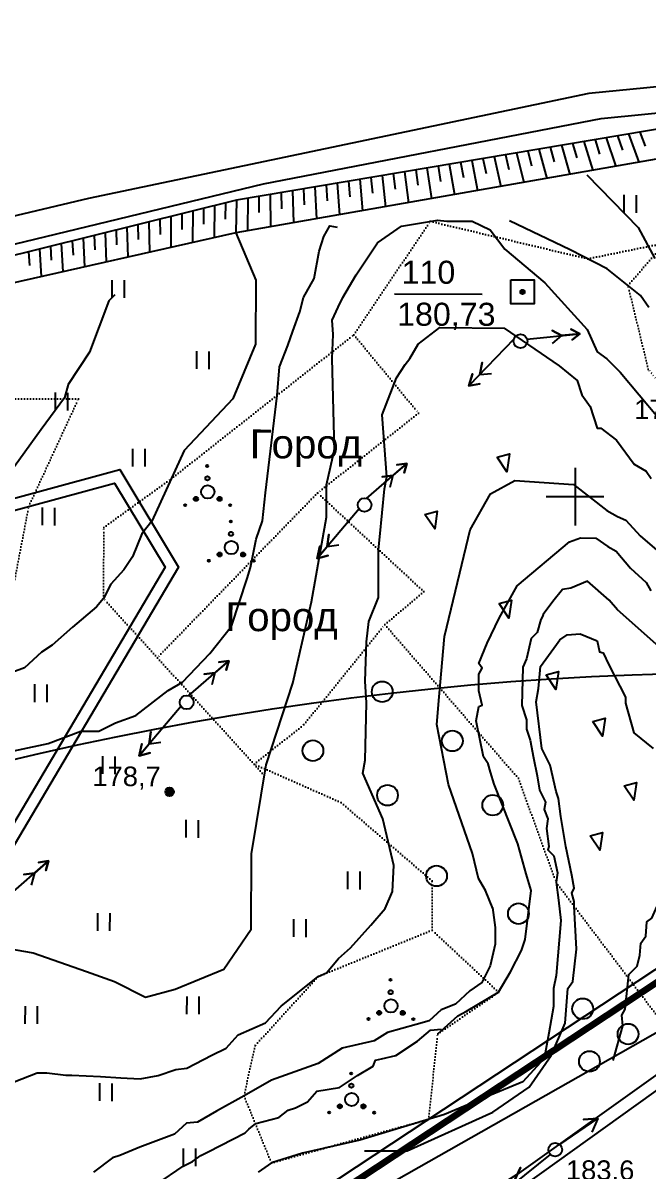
# Model space of a CAD drawing. Header units: millimetres. Extents: x 6127 to 9314, y 4730 to 7085.
# Drawn here: x 6904.1 to 7012.7, y 6482.9 to 6682.2 of the extents above; entities that cross this region are included whole.
import ezdxf

# ---------------------------------------------------------------- set-up
doc = ezdxf.new("R2010")
doc.units = ezdxf.units.MM
doc.header["$LTSCALE"] = 0.7
doc.linetypes.add('ACAD_ISO07W100', pattern=[3, 0, -3])
for name, color, linetype in [('відм', 14, 'Continuous'), ('горизонталі', 22, 'Continuous'), ('горный отвод', 7, 'Continuous'), ('дерево', 7, 'Continuous'), ('кущ', 7, 'Continuous'), ('Откос', 7, 'Continuous'), ('чорн', 255, 'Continuous')]:
    doc.layers.add(name, color=color, linetype=linetype)
doc.styles.get("Standard").update_dxf_attribs({"font": 'arial.ttf'})

msp = doc.modelspace()

# ---------------------------------------------------------------- hatches: boundary and pattern name
at = {"layer": 'відм', "ltscale": 0.2}
h = msp.add_hatch(color=32, dxfattribs=at)
h.dxf.hatch_style = 1
h.paths.add_polyline_path([(6930.31, 6548.72, 1), (6928.84, 6548.72, 1)])
at = {"layer": 'кущ', "ltscale": 0.2}
h = msp.add_hatch(color=256, dxfattribs=at)
h.dxf.hatch_style = 1
h.paths.add_polyline_path([(6936.16, 6602.8), (6936.15, 6603.53, -0.133506), (6936.33, 6603.48, -0.764437)])
h.paths.add_polyline_path([(6936.16, 6602.8, -0.133506), (6935.98, 6602.85, -0.764437), (6936.15, 6603.53)])
h.paths.add_polyline_path([(6936.11, 6605.48, -0.133506), (6936.2, 6605.46, -0.764437), (6936.11, 6605.12)])
h.paths.add_polyline_path([(6936.11, 6605.48), (6936.11, 6605.12, -0.133506), (6936.02, 6605.14, -0.764437)])
h = msp.add_hatch(color=256, dxfattribs=at)
h.dxf.hatch_style = 1
h.paths.add_polyline_path([(6934.46, 6599.77), (6933.84, 6599.4, -0.133506), (6933.79, 6599.58, -0.764437)])
h.paths.add_polyline_path([(6934.46, 6599.77, -0.133506), (6934.51, 6599.58, -0.764437), (6933.84, 6599.4)])
h.paths.add_polyline_path([(6932.15, 6598.41, -0.133506), (6932.12, 6598.5, -0.764437), (6932.46, 6598.59)])
h.paths.add_polyline_path([(6932.15, 6598.41), (6932.46, 6598.59, -0.133506), (6932.49, 6598.5, -0.764437)])
h = msp.add_hatch(color=256, dxfattribs=at)
h.dxf.hatch_style = 1
h.paths.add_polyline_path([(6937.94, 6599.76), (6938.56, 6599.4, 0.133506), (6938.61, 6599.58, 0.764437)])
h.paths.add_polyline_path([(6937.94, 6599.76, 0.133506), (6937.89, 6599.58, 0.764437), (6938.56, 6599.4)])
h.paths.add_polyline_path([(6940.25, 6598.4, 0.133506), (6940.28, 6598.49, 0.764437), (6939.94, 6598.59)])
h.paths.add_polyline_path([(6940.25, 6598.4), (6939.94, 6598.59, 0.133506), (6939.91, 6598.49, 0.764437)])
h = msp.add_hatch(color=256, dxfattribs=at)
h.dxf.hatch_style = 1
h.paths.add_polyline_path([(6940.26, 6593.15), (6940.24, 6593.87, -0.133506), (6940.43, 6593.83, -0.764437)])
h.paths.add_polyline_path([(6940.26, 6593.15, -0.133506), (6940.07, 6593.19, -0.764437), (6940.24, 6593.87)])
h.paths.add_polyline_path([(6940.2, 6595.83, -0.133506), (6940.29, 6595.81, -0.764437), (6940.21, 6595.47)])
h.paths.add_polyline_path([(6940.2, 6595.83), (6940.21, 6595.47, -0.133506), (6940.12, 6595.49, -0.764437)])
h = msp.add_hatch(color=256, dxfattribs=at)
h.dxf.hatch_style = 1
h.paths.add_polyline_path([(6938.56, 6590.11), (6937.93, 6589.75, -0.133506), (6937.88, 6589.93, -0.764437)])
h.paths.add_polyline_path([(6938.56, 6590.11, -0.133506), (6938.61, 6589.93, -0.764437), (6937.93, 6589.75)])
h.paths.add_polyline_path([(6936.24, 6588.76, -0.133506), (6936.22, 6588.85, -0.764437), (6936.56, 6588.94)])
h.paths.add_polyline_path([(6936.24, 6588.76), (6936.56, 6588.94, -0.133506), (6936.58, 6588.85, -0.764437)])
h = msp.add_hatch(color=256, dxfattribs=at)
h.dxf.hatch_style = 1
h.paths.add_polyline_path([(6942.04, 6590.11), (6942.66, 6589.74, 0.133506), (6942.71, 6589.92, 0.764437)])
h.paths.add_polyline_path([(6942.04, 6590.11, 0.133506), (6941.99, 6589.93, 0.764437), (6942.66, 6589.74)])
h.paths.add_polyline_path([(6944.35, 6588.75, 0.133506), (6944.37, 6588.84, 0.764437), (6944.04, 6588.93)])
h.paths.add_polyline_path([(6944.35, 6588.75), (6944.04, 6588.93, 0.133506), (6944.01, 6588.84, 0.764437)])
h = msp.add_hatch(color=256, dxfattribs=at)
h.dxf.hatch_style = 1
h.paths.add_polyline_path([(6967.98, 6513.58), (6967.96, 6514.3, -0.133506), (6968.15, 6514.25, -0.764437)])
h.paths.add_polyline_path([(6967.98, 6513.58, -0.133506), (6967.8, 6513.62, -0.764437), (6967.96, 6514.3)])
h.paths.add_polyline_path([(6967.92, 6516.26, -0.133506), (6968.02, 6516.23, -0.764437), (6967.93, 6515.9)])
h.paths.add_polyline_path([(6967.92, 6516.26), (6967.93, 6515.9, -0.133506), (6967.84, 6515.92, -0.764437)])
h = msp.add_hatch(color=256, dxfattribs=at)
h.dxf.hatch_style = 1
h.paths.add_polyline_path([(6966.28, 6510.54), (6965.66, 6510.18, -0.133506), (6965.61, 6510.36, -0.764437)])
h.paths.add_polyline_path([(6966.28, 6510.54, -0.133506), (6966.33, 6510.36, -0.764437), (6965.66, 6510.18)])
h.paths.add_polyline_path([(6963.97, 6509.19, -0.133506), (6963.94, 6509.28, -0.764437), (6964.28, 6509.37)])
h.paths.add_polyline_path([(6963.97, 6509.19), (6964.28, 6509.37, -0.133506), (6964.3, 6509.28, -0.764437)])
h = msp.add_hatch(color=256, dxfattribs=at)
h.dxf.hatch_style = 1
h.paths.add_polyline_path([(6969.76, 6510.54), (6970.38, 6510.17, 0.133506), (6970.43, 6510.35, 0.764437)])
h.paths.add_polyline_path([(6969.76, 6510.54, 0.133506), (6969.71, 6510.35, 0.764437), (6970.38, 6510.17)])
h.paths.add_polyline_path([(6972.07, 6509.18, 0.133506), (6972.1, 6509.27, 0.764437), (6971.76, 6509.36)])
h.paths.add_polyline_path([(6972.07, 6509.18), (6971.76, 6509.36, 0.133506), (6971.73, 6509.27, 0.764437)])
h = msp.add_hatch(color=256, dxfattribs=at)
h.dxf.hatch_style = 1
h.paths.add_polyline_path([(6961.15, 6497.33), (6961.14, 6498.06, -0.133506), (6961.32, 6498.01, -0.764437)])
h.paths.add_polyline_path([(6961.15, 6497.33, -0.133506), (6960.97, 6497.38, -0.764437), (6961.14, 6498.06)])
h.paths.add_polyline_path([(6961.1, 6500.02, -0.133506), (6961.19, 6499.99, -0.764437), (6961.1, 6499.65)])
h.paths.add_polyline_path([(6961.1, 6500.02), (6961.1, 6499.65, -0.133506), (6961.01, 6499.68, -0.764437)])
h = msp.add_hatch(color=256, dxfattribs=at)
h.dxf.hatch_style = 1
h.paths.add_polyline_path([(6959.45, 6494.3), (6958.83, 6493.93, -0.133506), (6958.78, 6494.12, -0.764437)])
h.paths.add_polyline_path([(6959.45, 6494.3, -0.133506), (6959.5, 6494.12, -0.764437), (6958.83, 6493.93)])
h.paths.add_polyline_path([(6957.14, 6492.94, -0.133506), (6957.11, 6493.04, -0.764437), (6957.45, 6493.13)])
h.paths.add_polyline_path([(6957.14, 6492.94), (6957.45, 6493.13, -0.133506), (6957.48, 6493.03, -0.764437)])
h = msp.add_hatch(color=256, dxfattribs=at)
h.dxf.hatch_style = 1
h.paths.add_polyline_path([(6962.93, 6494.29), (6963.55, 6493.93, 0.133506), (6963.6, 6494.11, 0.764437)])
h.paths.add_polyline_path([(6962.93, 6494.29, 0.133506), (6962.88, 6494.11, 0.764437), (6963.55, 6493.93)])
h.paths.add_polyline_path([(6965.24, 6492.93, 0.133506), (6965.27, 6493.03, 0.764437), (6964.93, 6493.12)])
h.paths.add_polyline_path([(6965.24, 6492.93), (6964.93, 6493.12, 0.133506), (6964.91, 6493.03, 0.764437)])
at = {"layer": 'чорн', "ltscale": 0.2}
h = msp.add_hatch(color=256, dxfattribs=at)
h.dxf.hatch_style = 1
h.paths.add_polyline_path([(6991.23, 6635.51, 1), (6990.48, 6635.51, 1)])

# ---------------------------------------------------------------- linework, layer by layer
at = {"color": 1, "ltscale": 0.2, "transparency": 33554687}
msp.add_line((6938.2, 6463.96), (7190.9, 6607.09), dxfattribs=at)
at = {"color": 3, "ltscale": 0.2, "transparency": 33554687}
msp.add_circle((7031.15, 6019.46), 550, dxfattribs=at)
at = {"layer": 'відм', "color": 32, "ltscale": 0.2}
msp.add_circle((6929.58, 6548.72), 0.733, dxfattribs=at)
at = {"layer": 'горизонталі', "color": 32}
for points in [[(7002.03, 6655.85), (7010.94, 6646.71), (7013.84, 6641.31)], [(6900.21, 6521.73), (6905.91, 6520.78), (6915.15, 6517.53), (6920.04, 6515.81), (6925.39, 6513.1), (6930.54, 6514.48), (6939, 6517.96), (6943.77, 6524.89), (6943.78, 6537.99), (6946.33, 6553.43), (6950.98, 6567.57), (6954.23, 6581.71), (6956.82, 6596.39), (6956.83, 6602), (6958.2, 6608.18), (6957.8, 6623.95), (6958.01, 6628.1), (6957.81, 6630.59), (6958.85, 6632.87), (6959.68, 6634.53), (6961.97, 6638.47), (6965.71, 6644.06), (6969.86, 6646.96), (6976.09, 6647.99), (6977.75, 6647.79), (6978.99, 6647.78), (6982.11, 6647.78), (6985.22, 6646.32), (6987.77, 6642.95), (6994.75, 6637.1), (7002.07, 6628.97), (7003.82, 6625.14), (7005.52, 6623.89), (7007.8, 6621.61), (7014.43, 6613.71)], [(7012.8, 6632.81), (7011.35, 6634.88), (7005.59, 6639.55), (6999.14, 6642.83), (6988.63, 6647.83)], [(6941.09, 6645.76), (6944.53, 6637.54), (6944.52, 6626.43), (6940.58, 6616.98), (6932.1, 6607.98), (6926.49, 6595.74), (6924.78, 6593.49), (6923.11, 6589.55), (6921.66, 6587.27), (6919.37, 6584.78), (6918.12, 6582.29), (6916.88, 6580.84), (6912.72, 6577.32), (6909.19, 6574.21), (6907.32, 6572.97), (6904.41, 6570.27), (6897.15, 6567.58)], [(6898.12, 6554.91), (6908.52, 6557.14), (6914.15, 6559.26), (6917.27, 6559.26), (6920.17, 6560.71), (6923.7, 6561.95), (6929.31, 6566.3), (6931.8, 6567.75), (6936.58, 6572.72), (6940.32, 6577.49), (6943.03, 6585.79), (6943.65, 6587.65), (6944.59, 6592.57), (6945.72, 6595.76), (6946.23, 6600.65), (6948.25, 6617.53), (6948.67, 6622.51), (6950.13, 6626.24), (6950.96, 6628.73), (6952.21, 6632.05), (6952.83, 6634.54), (6954.71, 6637.85), (6955.54, 6642.62), (6956.37, 6645.11), (6957.41, 6646.98), (6958.66, 6646.77)], [(6920.05, 6634.99), (6919.01, 6633.95), (6915.68, 6625.04), (6911.94, 6619.44), (6911.33, 6617.13), (6907.29, 6611.61), (6902.62, 6605.22), (6896.87, 6599.77), (6893.01, 6597.25), (6881.91, 6591.18), (6860.58, 6584.3), (6845.26, 6584.24), (6843.08, 6585.58), (6837.02, 6584.31), (6826.72, 6584.32)], [(6897.48, 6496.42), (6906.61, 6499.93), (6908.27, 6499.93), (6911.59, 6499.51), (6912.63, 6499.51), (6917.61, 6499.3), (6921.14, 6499.09), (6924.46, 6498.87), (6927.57, 6499.49), (6930.68, 6500.53), (6932.55, 6500.73), (6936.91, 6503.01), (6939.4, 6504.25), (6941.48, 6506.53), (6946.25, 6508.6), (6948.95, 6511.5), (6955.39, 6516.68), (6956.85, 6517.3), (6958.92, 6519.79), (6961, 6521.65), (6964.53, 6525.59), (6967.03, 6528.49), (6968.27, 6531.4), (6968.49, 6535.96), (6966.63, 6544.06), (6963.11, 6551.94), (6963.53, 6554.23), (6963.75, 6564.19), (6963.55, 6567.92), (6963.76, 6574.77), (6964.18, 6578.29), (6965.84, 6582.44), (6965.85, 6590.74), (6966.06, 6593.02), (6966.9, 6601.32), (6967.32, 6603.4), (6966.5, 6614.19), (6969, 6620.62), (6970.46, 6622.9), (6971.29, 6623.93), (6972.74, 6626.42), (6976.48, 6629.32), (6987.69, 6629.2), (6997.22, 6622.66), (7000.33, 6620.16), (7001.16, 6617.67), (7002.61, 6615.6), (7003.85, 6611.86), (7004.47, 6611.86), (7007.17, 6609.78), (7010.27, 6605.63), (7012.35, 6604.38), (7013.18, 6603.13)], [(6985.7, 6528.47), (6984.46, 6531.59), (6983.22, 6533.66), (6982.18, 6538.02), (6977.99, 6549.99), (6975.99, 6560.4), (6976.41, 6565.21), (6977.31, 6575.71), (6979.96, 6586.76), (6981.75, 6594.22), (6985.32, 6600.47), (6989.52, 6602.75), (6999.72, 6602.07), (7005.49, 6597.54), (7007.36, 6596.5), (7008.81, 6595.88), (7011.3, 6593.18), (7014.2, 6590.68)], [(6976.13, 6506.7), (6979.66, 6509.81), (6981.11, 6510.63), (6986.72, 6513.95), (6988.8, 6517.47), (6990.67, 6521.2), (6991.3, 6523.07), (6992.34, 6531.58), (6991.52, 6534.48), (6990.07, 6539.67), (6985.93, 6550.05), (6985.31, 6552.13), (6984.9, 6553.58), (6984.07, 6554.82), (6982.83, 6561.05), (6983.25, 6563.54), (6983.87, 6563.75), (6983.25, 6566.24), (6983.26, 6569.14), (6983.88, 6570.18), (6983.26, 6571.01), (6984.72, 6574.54), (6986.8, 6578.89), (6989.92, 6584.49), (6999.05, 6592.15), (7000.92, 6592.81), (7000.92, 6592.81), (7003.62, 6592.77), (7005.69, 6591.32), (7007.14, 6590.48), (7009.63, 6587.58), (7012.32, 6585.08), (7013.15, 6583.63)], [(7014.59, 6573.88), (7007.34, 6580.32), (7005.89, 6581.98), (7002.16, 6585.3), (6999.25, 6584.06), (6997.8, 6583.86), (6996.14, 6581.78), (6994.47, 6579.5), (6994.33, 6579.15), (6994.06, 6578.67), (6993.43, 6576.39), (6992.39, 6575.36), (6991.56, 6571.83), (6990.94, 6570.38), (6990.72, 6563.74), (6991.55, 6561.25), (6991.55, 6559.59), (6992.17, 6557.72), (6992.78, 6554.61), (6993.4, 6551.49), (6993.82, 6549), (6994.85, 6546.93), (6994.64, 6545.68), (6995.26, 6544.02), (6995.05, 6542.36), (6995.46, 6539.25), (6995.26, 6538.63), (6996.29, 6537.59), (6996.91, 6534.68), (6996.7, 6533.02), (6997.11, 6529.91), (6997.52, 6526.38), (6996.68, 6516.84), (6996.26, 6514.56), (6996.26, 6511.45), (6995.44, 6506.83), (6994.65, 6502.41), (6990.94, 6498.38), (6985.18, 6495.98), (6977.32, 6492.71), (6962.62, 6488.25), (6958.06, 6487.22), (6952.66, 6485.98), (6947.26, 6484.32), (6944.98, 6482.67)], [(6963.44, 6486.42), (6970.81, 6486.42), (6985.69, 6493.09), (6992.04, 6497.44), (6995.86, 6502.94), (6998.25, 6508.58), (6998.75, 6514.56), (6999.59, 6515.8), (7000.22, 6521.4), (6999.81, 6528.87), (6999.81, 6529.7), (6999.4, 6531.15), (6999.81, 6531.98), (6999.4, 6534.27), (6998.37, 6539.25), (6997.54, 6544.43), (6997.13, 6547.55), (6996.72, 6548.79), (6995.69, 6553.36), (6994.24, 6556.27), (6993.21, 6564.36), (6993.63, 6566.64), (6994, 6570.47), (6996.75, 6574.31), (6997.37, 6575.14), (6998.62, 6575.97), (7000.9, 6576.18), (7003.81, 6574.93), (7004.22, 6573.06), (7004.84, 6572.85), (7005.88, 6570.78), (7008.77, 6565.17), (7008.77, 6564.13), (7010.22, 6558.94), (7013.54, 6556.24)], [(7006.62, 6502.1), (7008.29, 6508.11), (7008.09, 6509.98), (7008.71, 6511.02), (7009.34, 6517.03), (7010.79, 6518.48), (7011.21, 6520.35), (7011.42, 6522.43), (7012.25, 6523.67), (7012.46, 6526.16), (7013.29, 6526.78), (7015.79, 6532.38), (7015.79, 6532.79), (7016.41, 6533.42)], [(6985.63, 6528.65), (6986.11, 6525.15), (6986.11, 6522.25), (6985.27, 6518.51), (6983.82, 6515.61), (6981.74, 6514.16), (6979.25, 6511.88), (6976.76, 6510.85), (6974.68, 6508.98), (6972.4, 6508.36), (6967.42, 6506.92), (6965.13, 6505.47), (6959.53, 6504.23), (6955.38, 6501.54), (6947.28, 6498.64), (6942.5, 6495.95), (6937.73, 6493.26), (6934.41, 6491.39), (6932.54, 6491.19), (6930.46, 6489.32), (6924.44, 6487.05), (6920.91, 6485.6), (6919.67, 6485.19), (6916.35, 6482.7)], [(6927.34, 6480.61), (6931.91, 6483.72), (6933.57, 6484.55), (6935.02, 6485.58), (6936.27, 6486.2), (6942.7, 6489.52), (6943.33, 6490.14), (6944.57, 6491.17), (6948.52, 6492.21), (6950.18, 6493.45), (6951.42, 6493.86), (6953.5, 6494.9), (6955.16, 6496.76), (6959.1, 6497.38), (6962.22, 6499.45), (6964.92, 6501.11), (6965.34, 6502.15), (6966.37, 6502.35), (6968.86, 6502.97), (6972.6, 6505.46), (6974.89, 6507.32), (6976.75, 6507.53)]]:
    msp.add_lwpolyline(points, dxfattribs=at)
at = {"layer": 'горный отвод', "color": 7, "ltscale": 0.2}
for points in [[(6833.81, 6399.02), (7050.49, 6541.99), (7159.64, 6603.79), (7192.72, 6605.52), (7214.71, 6594.41), (7446.38, 6394.62), (7812.87, 6318.98), (7813.33, 6270.44), (8212.54, 6212.33), (8210.56, 6196.61), (8228.28, 6077.75), (8075.07, 6062.83), (7942.18, 6050.2), (7867.23, 6042.06), (7881.29, 5852.33), (7884.37, 5811.65), (7998.72, 5796.99), (8009.93, 5714.66)], [(6920.99, 5597.24), (6918.57, 5727.75), (6921.2, 5779.95), (6861.62, 5921.06), (6818.67, 5957.18), (6574.79, 6074.63), (6708.61, 6295.21), (6826.26, 6401.67), (6833.8, 6396.61), (7051.54, 6540.28), (7160.22, 6601.81), (7192.29, 6603.48), (7213.58, 6592.73), (7445.46, 6392.76), (7810.88, 6317.34), (7811.33, 6268.71), (8210.3, 6210.63), (8208.53, 6196.59), (8208.57, 6196.32)], [(6920.99, 5597.24), (6918.58, 5727.75), (6921.21, 5779.95), (6861.62, 5921.06), (6818.67, 5957.19), (6574.8, 6074.63), (6708.61, 6295.21), (6826.26, 6401.67), (6833.8, 6396.61), (7051.54, 6540.27), (7160.22, 6601.81), (7192.29, 6603.48), (7213.58, 6592.73), (7445.46, 6392.75), (7810.88, 6317.34), (7811.33, 6268.7), (8210.3, 6210.62), (8208.53, 6196.59), (8208.57, 6196.32)], [(6920.99, 5597.24), (6918.58, 5727.75), (6921.21, 5779.95), (6861.62, 5921.06), (6818.67, 5957.19), (6574.8, 6074.63), (6708.61, 6295.21), (6826.26, 6401.67), (6833.8, 6396.61), (7051.54, 6540.27), (7160.22, 6601.81), (7192.29, 6603.48), (7213.58, 6592.73), (7445.46, 6392.75), (7810.88, 6317.34), (7811.33, 6268.7), (8210.3, 6210.62), (8208.53, 6196.59), (8208.57, 6196.32)], [(6920.99, 5597.24), (6918.58, 5727.75), (6921.21, 5779.95), (6861.62, 5921.06), (6818.67, 5957.19), (6574.8, 6074.63), (6708.62, 6295.21), (6826.26, 6401.67), (6833.8, 6396.61), (7051.54, 6540.27), (7160.22, 6601.81), (7192.29, 6603.48), (7213.58, 6592.73), (7445.46, 6392.75), (7810.87, 6317.34), (7811.33, 6268.7), (8210.29, 6210.62), (8208.53, 6196.59), (8208.57, 6196.32)]]:
    msp.add_lwpolyline(points, dxfattribs=at)
at = {"layer": 'горный отвод', "color": 2, "lineweight": 200, "ltscale": 0.2}
msp.add_lwpolyline([(6920.99, 5597.24), (6918.57, 5727.75), (6921.2, 5779.95), (6861.62, 5921.06), (6818.67, 5957.18), (6574.79, 6074.63), (6708.61, 6295.21), (6826.26, 6401.68), (6833.8, 6396.61), (7051.54, 6540.28), (7160.22, 6601.81), (7192.29, 6603.48), (7213.58, 6592.73), (7445.46, 6392.76), (7810.88, 6317.34), (7811.34, 6268.71), (8210.3, 6210.63), (8208.53, 6196.59), (8208.57, 6196.32)], dxfattribs=at)
at = {"layer": 'дерево', "color": 7, "ltscale": 0.2}
for centre in [(6966.5, 6566.1), (6978.68, 6557.56), (6954.47, 6555.87), (6967.42, 6548.13), (6985.69, 6546.41), (6975.93, 6534.12), (6990.16, 6527.57), (7001.31, 6511.06), (7009.19, 6506.67), (7002.49, 6501.92)]:
    msp.add_circle(centre, 1.8, dxfattribs=at)
at = {"layer": 'кущ', "color": 7, "ltscale": 0.2}
for centre, radius in [((6936.11, 6605.3), 0.181), ((6936.2, 6600.79), 1.15), ((6936.15, 6603.16), 0.362), ((6934.15, 6599.58), 0.362), ((6938.25, 6599.58), 0.362), ((6932.3, 6598.5), 0.181), ((6940.1, 6598.49), 0.181), ((6940.2, 6595.65), 0.181), ((6940.25, 6593.51), 0.362), ((6940.3, 6591.13), 1.15), ((6938.25, 6589.93), 0.362), ((6942.35, 6589.92), 0.362), ((6936.4, 6588.85), 0.181), ((6944.19, 6588.84), 0.181), ((6967.93, 6516.08), 0.181), ((6967.97, 6513.94), 0.362), ((6968.02, 6511.56), 1.15), ((6965.97, 6510.36), 0.362), ((6970.07, 6510.35), 0.362), ((6964.12, 6509.28), 0.181), ((6971.91, 6509.27), 0.181), ((6961.1, 6499.83), 0.181), ((6961.14, 6497.7), 0.362), ((6961.19, 6495.32), 1.15), ((6959.14, 6494.12), 0.362), ((6963.24, 6494.11), 0.362), ((6957.29, 6493.04), 0.181), ((6965.09, 6493.03), 0.181)]:
    msp.add_circle(centre, radius, dxfattribs=at)
at = {"layer": 'Откос', "color": 7}
for p, q in [((7001.5, 6661.63), (7003.07, 6656.62)), ((7003.45, 6661.95), (7004.26, 6659.46)), ((7005.39, 6662.28), (7007.07, 6657.32)), ((7007.34, 6662.61), (7008.2, 6660.14)), ((7009.28, 6662.94), (7011.07, 6658.02)), ((7011.23, 6663.26), (7012.15, 6660.82)), ((6989.83, 6659.66), (6991.07, 6654.52)), ((6991.77, 6659.99), (6992.42, 6657.43)), ((6993.72, 6660.31), (6995.07, 6655.22)), ((6995.66, 6660.64), (6996.37, 6658.1)), ((6997.61, 6660.97), (6999.07, 6655.92)), ((6999.56, 6661.3), (7000.31, 6658.78)), ((6976.21, 6657.36), (6976.64, 6654.71)), ((6978.15, 6657.69), (6979.08, 6652.42)), ((6980.1, 6658.02), (6980.59, 6655.39)), ((6982.05, 6658.35), (6983.07, 6653.12)), ((6983.99, 6658.68), (6984.53, 6656.07)), ((6985.94, 6659), (6987.07, 6653.82)), ((6987.88, 6659.33), (6988.48, 6656.75)), ((6964.54, 6655.4), (6964.81, 6652.68)), ((6966.48, 6655.73), (6967.08, 6650.31)), ((6968.43, 6656.05), (6968.75, 6653.36)), ((6970.37, 6656.38), (6971.08, 6651.01)), ((6972.32, 6656.71), (6972.7, 6654.04)), ((6974.26, 6657.04), (6975.08, 6651.72)), ((6952.86, 6653.43), (6952.97, 6650.65)), ((6954.81, 6653.76), (6955.08, 6648.21)), ((6956.75, 6654.09), (6956.92, 6651.33)), ((6958.7, 6654.41), (6959.08, 6648.91)), ((6960.65, 6654.74), (6960.86, 6652)), ((6962.59, 6655.07), (6963.08, 6649.61)), ((6941.19, 6651.47), (6941.09, 6645.76)), ((6941.19, 6651.47), (6941.14, 6648.61)), ((6943.14, 6651.79), (6943.09, 6646.11)), ((6945.08, 6652.12), (6945.08, 6649.29)), ((6947.03, 6652.45), (6947.09, 6646.81)), ((6948.97, 6652.78), (6949.03, 6649.97)), ((6950.92, 6653.1), (6951.08, 6647.51)), ((6933.59, 6649.58), (6933.58, 6644.08)), ((6935.49, 6650.05), (6935.47, 6647.27)), ((6937.39, 6650.52), (6937.33, 6644.92)), ((6939.29, 6650.99), (6939.25, 6648.17)), ((6925.98, 6647.69), (6926.07, 6642.39)), ((6927.89, 6648.16), (6927.92, 6645.49)), ((6929.79, 6648.63), (6929.82, 6643.23)), ((6931.69, 6649.1), (6931.69, 6646.38)), ((6918.38, 6645.8), (6918.56, 6640.7)), ((6920.28, 6646.27), (6920.36, 6643.7)), ((6922.18, 6646.74), (6922.32, 6641.55)), ((6924.08, 6647.22), (6924.14, 6644.59)), ((6908.88, 6643.44), (6909.03, 6641.02)), ((6910.78, 6643.91), (6911.05, 6639.02)), ((6912.68, 6644.38), (6912.81, 6641.91)), ((6914.58, 6644.85), (6914.81, 6639.86)), ((6916.48, 6645.33), (6916.58, 6642.8)), ((6905.08, 6642.49), (6905.25, 6640.12)), ((6906.98, 6642.97), (6907.3, 6638.17))]:
    msp.add_line(p, q, dxfattribs=at)
at = {"layer": 'чорн', "color": 7}
for p, q in [((7020.96, 6664.9), (6941.19, 6651.47)), ((7023.06, 6660.12), (6941.09, 6645.76)), ((6941.19, 6651.47), (6863.26, 6632.1)), ((6941.09, 6645.76), (6864.12, 6628.47))]:
    msp.add_line(p, q, dxfattribs=at)
at = {"layer": 'чорн', "color": 7, "ltscale": 0.2}
msp.add_line((6968.64, 6635.17), (6983.83, 6635.15), dxfattribs=at)
at = {"layer": 'чорн', "color": 7, "ltscale": 0.2, "transparency": 33554687}
for p, q in [((6999.99, 6604.99), (6999.99, 6594.99)), ((6994.99, 6599.99), (7004.99, 6599.99))]:
    msp.add_line(p, q, dxfattribs=at)
at = {"layer": 'чорн', "ltscale": 0.2, "transparency": 33554687}
for q in [(6994.99, 6599.99), (6999.99, 6599.99)]:
    msp.add_line((6994.99, 6599.99), q, dxfattribs=at)
at = {"layer": 'чорн', "color": 7}
for points in [[(8254.89, 6312.26), (8041.83, 6400.24), (7890.27, 6463.75), (7791.09, 6505.42), (7722.21, 6534.27), (7620.44, 6573.86), (7513.7, 6617.86), (7444.84, 6640.97), (7345.09, 6664.89), (7221.62, 6680.73), (7127.98, 6682.21), (7002.38, 6669.95), (6915.51, 6651.76), (6851.78, 6636.62)], [(6852.29, 6631.63), (6945.89, 6654.26), (7004.52, 6665.6), (7078.03, 6672.92), (7131.15, 6676.71), (7220.41, 6676.6), (7298.54, 6666.67), (7324.52, 6662.85), (7365.31, 6655.6), (7442.99, 6637.59), (7509.61, 6613.4), (7619.06, 6569.74), (7785.6, 6503.14), (7897.72, 6456.02), (7972.14, 6424.19), (8080.97, 6378.26), (8132.41, 6357.15), (8235.65, 6311.71)], [(6824.41, 6578.42), (6920.95, 6604.66), (6931.11, 6587.72), (6864.99, 6475.94)], [(6824.93, 6576.5), (6920.02, 6602.34), (6928.8, 6587.71), (6863.27, 6476.96)], [(7245.25, 6546.17), (7221.12, 6566.12), (7182.2, 6592.84), (7145.05, 6584.35), (7103.6, 6565), (7070.45, 6540.95), (7036.9, 6515.79), (7012.31, 6498.32), (6989.83, 6482.25), (6959.24, 6463), (6968.42, 6438.79), (6993.57, 6403.41), (7011.11, 6376.73), (7023.43, 6359.7), (7034.53, 6345.45), (7047.22, 6329.34), (7057.92, 6315.58), (7072.73, 6297.21), (7125.68, 6272.46), (7130.71, 6270.27), (7162.11, 6260.07), (7195.89, 6249.8), (7206.71, 6266.46)]]:
    msp.add_lwpolyline(points, dxfattribs=at)
at = {"layer": 'чорн', "color": 7, "linetype": 'ACAD_ISO07W100', "ltscale": 0.2}
for points in [[(6946.03, 6551.6), (6918.12, 6582.29), (6918.14, 6594.63), (6929.85, 6603.08), (6961.57, 6628.09), (6974.84, 6647.79), (7002.18, 6641.28), (7027.96, 6646.52), (7049.45, 6649.27), (7057.25, 6649.26), (7095.89, 6653.46), (7122.31, 6653.43), (7162.89, 6656.53), (7205.17, 6654.24), (7241.25, 6650.03), (7254.26, 6647.17), (7268.48, 6641.17), (7295.35, 6641.14), (7324.49, 6636.65), (7345.63, 6631.51), (7369.67, 6629.2), (7378.69, 6624.52), (7376.96, 6633.32), (7385.43, 6642.52)], [(7039.23, 6609.36), (7019.42, 6613.61), (7012.7, 6622.11), (7009.18, 6636.64), (7015.53, 6643.99)], [(6961.57, 6628.09), (6972.81, 6614.49), (6955.27, 6600.64)], [(6800.86, 6562.29), (6837.84, 6560.03), (6860.78, 6567.01), (6900.67, 6574.92), (6905.11, 6598.29), (6913.75, 6616.97), (6863.91, 6617.02)], [(6975.16, 6524.72), (6955.39, 6516.68), (6944.41, 6504.67), (6942.5, 6495.95), (6947.26, 6484.32), (6974.55, 6491.87), (6976.13, 6506.7), (6986.72, 6513.95), (6975.16, 6524.72), (6975.17, 6533.28), (6959.35, 6546.88), (6944.26, 6553.55), (6952.9, 6560.39), (6966.95, 6577.78), (6973.74, 6583.49), (6955.27, 6600.64), (6927.44, 6572.04)], [(6966.95, 6577.78), (6990.15, 6551.07), (6996.7, 6533.02), (7014.91, 6508.96)]]:
    msp.add_lwpolyline(points, dxfattribs=at)
at = {"layer": 'чорн', "color": 7, "ltscale": 0.2}
for points in [[(7008.45, 6652.37), (7008.44, 6649.3)], [(7010.59, 6652.34), (7010.58, 6649.27)], [(6919.55, 6637.58), (6919.54, 6634.51)], [(6921.68, 6637.55), (6921.68, 6634.48)], [(6991.63, 6627.34), (7000.83, 6628.25), (6999.28, 6629.04), (7000.83, 6628.25), (6999.49, 6627.18), (7000.83, 6628.25), (6997.65, 6627.94), (6995.99, 6628.84), (6997.65, 6627.94), (6995.99, 6626.58)], [(6989.36, 6627.33), (6981.55, 6619.21), (6982.18, 6621.28), (6981.55, 6619.21), (6983.47, 6619.58), (6981.55, 6619.21), (6983.43, 6621.16), (6983.83, 6623.26), (6983.43, 6621.16), (6985.45, 6621.33)], [(6934.28, 6625.21), (6934.28, 6622.14)], [(6936.42, 6625.18), (6936.41, 6622.11)], [(6909.71, 6618.04), (6909.7, 6614.97)], [(6909.71, 6618.02), (6909.7, 6614.94)], [(6911.84, 6618.01), (6911.84, 6614.94)], [(6911.84, 6617.98), (6911.84, 6614.91)], [(6923.14, 6608.29), (6923.13, 6605.22)], [(6925.27, 6608.26), (6925.27, 6605.19)], [(6963.79, 6599.67), (6970.77, 6605.75), (6969.05, 6605.49), (6970.77, 6605.75), (6970.3, 6604.09), (6970.77, 6605.75), (6968.36, 6603.65), (6966.48, 6603.42), (6968.36, 6603.65), (6967.8, 6601.58)], [(6986.45, 6606.82), (6988.59, 6607.41), (6988.16, 6604.31), (6986.45, 6606.82)], [(6907.47, 6598.08), (6907.46, 6595.01)], [(6909.6, 6598.05), (6909.6, 6594.98)], [(6962.47, 6597.83), (6955.19, 6589.24), (6955.68, 6591.35), (6955.19, 6589.24), (6957.09, 6589.73), (6955.19, 6589.24), (6956.94, 6591.31), (6957.21, 6593.43), (6956.94, 6591.31), (6958.94, 6591.6)], [(6973.92, 6596.88), (6976.06, 6597.47), (6975.62, 6594.37), (6973.92, 6596.88)], [(6986.8, 6581.4), (6988.94, 6581.98), (6988.5, 6578.89), (6986.8, 6581.4)], [(6932.89, 6565.4), (6939.87, 6571.48), (6938.14, 6571.22), (6939.87, 6571.48), (6939.4, 6569.82), (6939.87, 6571.48), (6937.46, 6569.38), (6935.58, 6569.16), (6937.46, 6569.38), (6936.89, 6567.31)], [(6994.96, 6569.01), (6997.1, 6569.59), (6996.66, 6566.5), (6994.96, 6569.01)], [(6906.11, 6567.39), (6906.1, 6564.32)], [(6908.24, 6567.36), (6908.24, 6564.29)], [(6931.57, 6563.57), (6924.29, 6554.97), (6924.78, 6557.08), (6924.29, 6554.97), (6926.18, 6555.47), (6924.29, 6554.97), (6926.04, 6557.04), (6926.31, 6559.16), (6926.04, 6557.04), (6928.04, 6557.34)], [(7003.06, 6560.91), (7005.19, 6561.49), (7004.76, 6558.4), (7003.06, 6560.91)], [(6917.95, 6554.92), (6917.95, 6551.84)], [(6920.09, 6554.88), (6920.09, 6551.81)], [(7008.49, 6549.79), (7010.63, 6550.37), (7010.2, 6547.28), (7008.49, 6549.79)], [(6932.4, 6543.85), (6932.4, 6540.78)], [(6934.54, 6543.82), (6934.53, 6540.75)], [(7002.6, 6541.08), (7004.73, 6541.66), (7004.3, 6538.57), (7002.6, 6541.08)], [(6901.55, 6530.64), (6908.53, 6536.72), (6906.8, 6536.46), (6908.53, 6536.72), (6908.06, 6535.06), (6908.53, 6536.72), (6906.12, 6534.62), (6904.24, 6534.39), (6906.12, 6534.62), (6905.55, 6532.55)], [(6960.46, 6534.9), (6960.45, 6531.83)], [(6962.59, 6534.87), (6962.59, 6531.79)], [(6917.04, 6527.67), (6917.04, 6524.6)], [(6919.18, 6527.64), (6919.17, 6524.57)], [(6951.09, 6526.62), (6951.09, 6523.55)], [(6953.23, 6526.59), (6953.22, 6523.52)], [(6932.55, 6513.21), (6932.54, 6510.14)], [(6934.68, 6513.18), (6934.68, 6510.11)], [(6904.48, 6511.54), (6904.47, 6508.47)], [(6906.61, 6511.51), (6906.61, 6508.44)], [(6917.43, 6498.14), (6917.43, 6495.07)], [(6919.57, 6498.11), (6919.56, 6495.04)], [(6997.34, 6487.49), (7003.96, 6492.04), (7001.48, 6491.84), (7003.96, 6492.04), (7002.88, 6489.62)], [(6931.91, 6486.82), (6931.91, 6483.75)], [(6934.05, 6486.79), (6934.05, 6483.72)], [(6995.67, 6485.78), (6989.1, 6480.49), (6990.51, 6483.49), (6989.1, 6480.49), (6992.33, 6481.01)]]:
    msp.add_lwpolyline(points, dxfattribs=at)
msp.add_lwpolyline([(6988.85, 6637.62), (6992.87, 6637.61), (6992.87, 6633.46), (6988.84, 6633.47)], close=True, dxfattribs=at)
at = {"layer": 'чорн'}
msp.add_lwpolyline([(7243.82, 6544.44), (7219.77, 6564.33), (7181.74, 6590.43), (7145.79, 6582.22), (7104.74, 6563.05), (7071.78, 6539.15), (7038.22, 6513.98), (7013.61, 6496.5), (6991.09, 6480.39), (6961.99, 6462.08), (6970.42, 6439.85), (6995.42, 6404.68), (7012.95, 6378), (7025.22, 6361.05), (7036.3, 6346.83), (7048.98, 6330.72), (7059.68, 6316.98), (7074.15, 6299.02), (7126.6, 6274.51), (7131.51, 6272.37), (7162.78, 6262.21), (7194.93, 6252.44), (7204.83, 6267.68)], dxfattribs=at)
at = {"layer": 'чорн', "color": 7, "ltscale": 0.2}
for centre, radius in [((6990.86, 6635.51), 0.373), ((6990.5, 6626.96), 1.2), ((6963.44, 6598.53), 1.2), ((6932.54, 6564.26), 1.2), ((6996.55, 6486.6), 1.19)]:
    msp.add_circle(centre, radius, dxfattribs=at)

# ---------------------------------------------------------------- texts
at = {"layer": 'чорн', "color": 7, "ltscale": 0.2, "attachment_point": 1, "rotation": 359.9325}
for s, width, insert, char_height in [('110', 1.2254, (6969.87, 6640.94), 4), ('180,73', 1.2254, (6969.09, 6633.65), 4), ('Город', 3.2084, (6943.51, 6611.63), 5), ('Город', 3.2084, (6939.28, 6581.63), 5)]:
    msp.add_mtext_dynamic_manual_height_columns(s, width=width, gutter_width=12.5, heights=[0], dxfattribs=dict(at, insert=insert, char_height=char_height))
at = {"layer": 'чорн', "color": 32, "ltscale": 0.2, "char_height": 3.4, "attachment_point": 1, "rotation": 359.9325}
for s, insert in [('178,3', (7010.25, 6616.83)), ('178,7', (6916.17, 6553.12)), ('183,6', (6998.4, 6484.75))]:
    msp.add_mtext_dynamic_manual_height_columns(s, width=2.4374, gutter_width=12.5, heights=[0], dxfattribs=dict(at, insert=insert))

doc.saveas('drawing.dxf')
